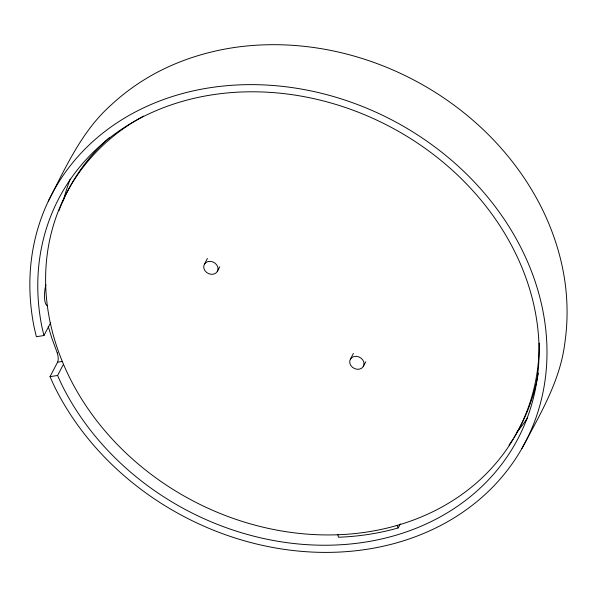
<?xml version="1.0" encoding="UTF-8"?>
<svg xmlns="http://www.w3.org/2000/svg" width="597" height="597" viewBox="0 0 597 597"><rect width="100%" height="100%" fill="white"/><g stroke="black" fill="none" stroke-linecap="round" stroke-linejoin="round"><path stroke-width="0.9" d="M48.424 200.98C65.7 167.399 81.588 131.624 110.214 105.818L111.393 104.759C125.557 91.58 141.541 80.461 158.698 71.536L159.959 70.894C182.458 59.461 206.793 51.894 231.688 47.917L232.718 47.745C356.14 29.052 487.383 97.639 542.509 209.637L542.979 210.622C553.934 233.345 561.613 257.665 565.068 282.68L565.262 284.082C567.725 303.261 567.717 322.738 564.978 341.887L564.784 343.462C559.926 381.692 539.621 415.154 521.897 448.511M57.23 352.82A8.515 3.388 75.9 0 1 57.573 362.2L50.014 376.655L53.976 385.461A267.269 223.897 27.6 0 0 486.928 492.779A267.269 223.897 27.6 0 0 353.82 103.169A267.269 223.897 27.6 0 0 34.216 327.626L36.372 336.715L43.947 335.536L50.655 322.693M43.947 335.536L42.006 327.35A259.083 217.039 27.6 0 1 351.82 109.758A259.083 217.039 27.6 0 1 480.854 487.443A259.083 217.039 27.6 0 1 61.155 383.408L57.588 375.476L63.461 364.237M204.487 264.061L207.428 258.434M217.256 271.613A7.418 6.216 27.6 0 0 210.525 261.374A7.418 6.216 27.6 0 0 204.831 270.523A7.418 6.216 27.6 0 0 217.256 271.613L219.771 266.792M350.469 359.028L353.409 353.409M363.237 366.58A7.418 6.216 27.6 0 0 356.513 356.342A7.418 6.216 27.6 0 0 350.82 365.491A7.418 6.216 27.6 0 0 363.237 366.58L365.76 361.767M337.85 534.516L338.402 537.24A259.083 217.039 27.6 0 0 398.236 527.927L400.371 523.845M57.573 362.2L62.618 361.416M50.014 376.655L57.588 375.476M397.035 525.45L398.236 527.927M57.23 352.82L51.864 338.268L48.238 326.44M45.924 284.948A12.059 3.172 -87.1 0 0 45.051 301.985L45.745 303.948A12.052 3.53 89.6 0 0 47.506 305.679M527.405 418.116A259.083 217.039 27.6 0 1 517.032 432.012M63.334 200.868A259.083 217.039 27.6 0 1 70.237 179.122M538.27 373.259A255.098 213.696 27.6 0 1 513.92 437.579M512.965 439.093A255.098 213.696 27.6 0 1 509.017 445.078M58.946 210.793A255.098 213.696 27.6 0 1 59.901 208.278M60.222 207.443A255.098 213.696 27.6 0 1 109.527 137.497M539.195 343.111A255.098 213.696 27.6 0 1 187.279 497.801A255.098 213.696 27.6 0 1 135.922 120.43M136.676 119.975A255.098 213.696 27.6 0 1 143.534 116.057"/></g></svg>
